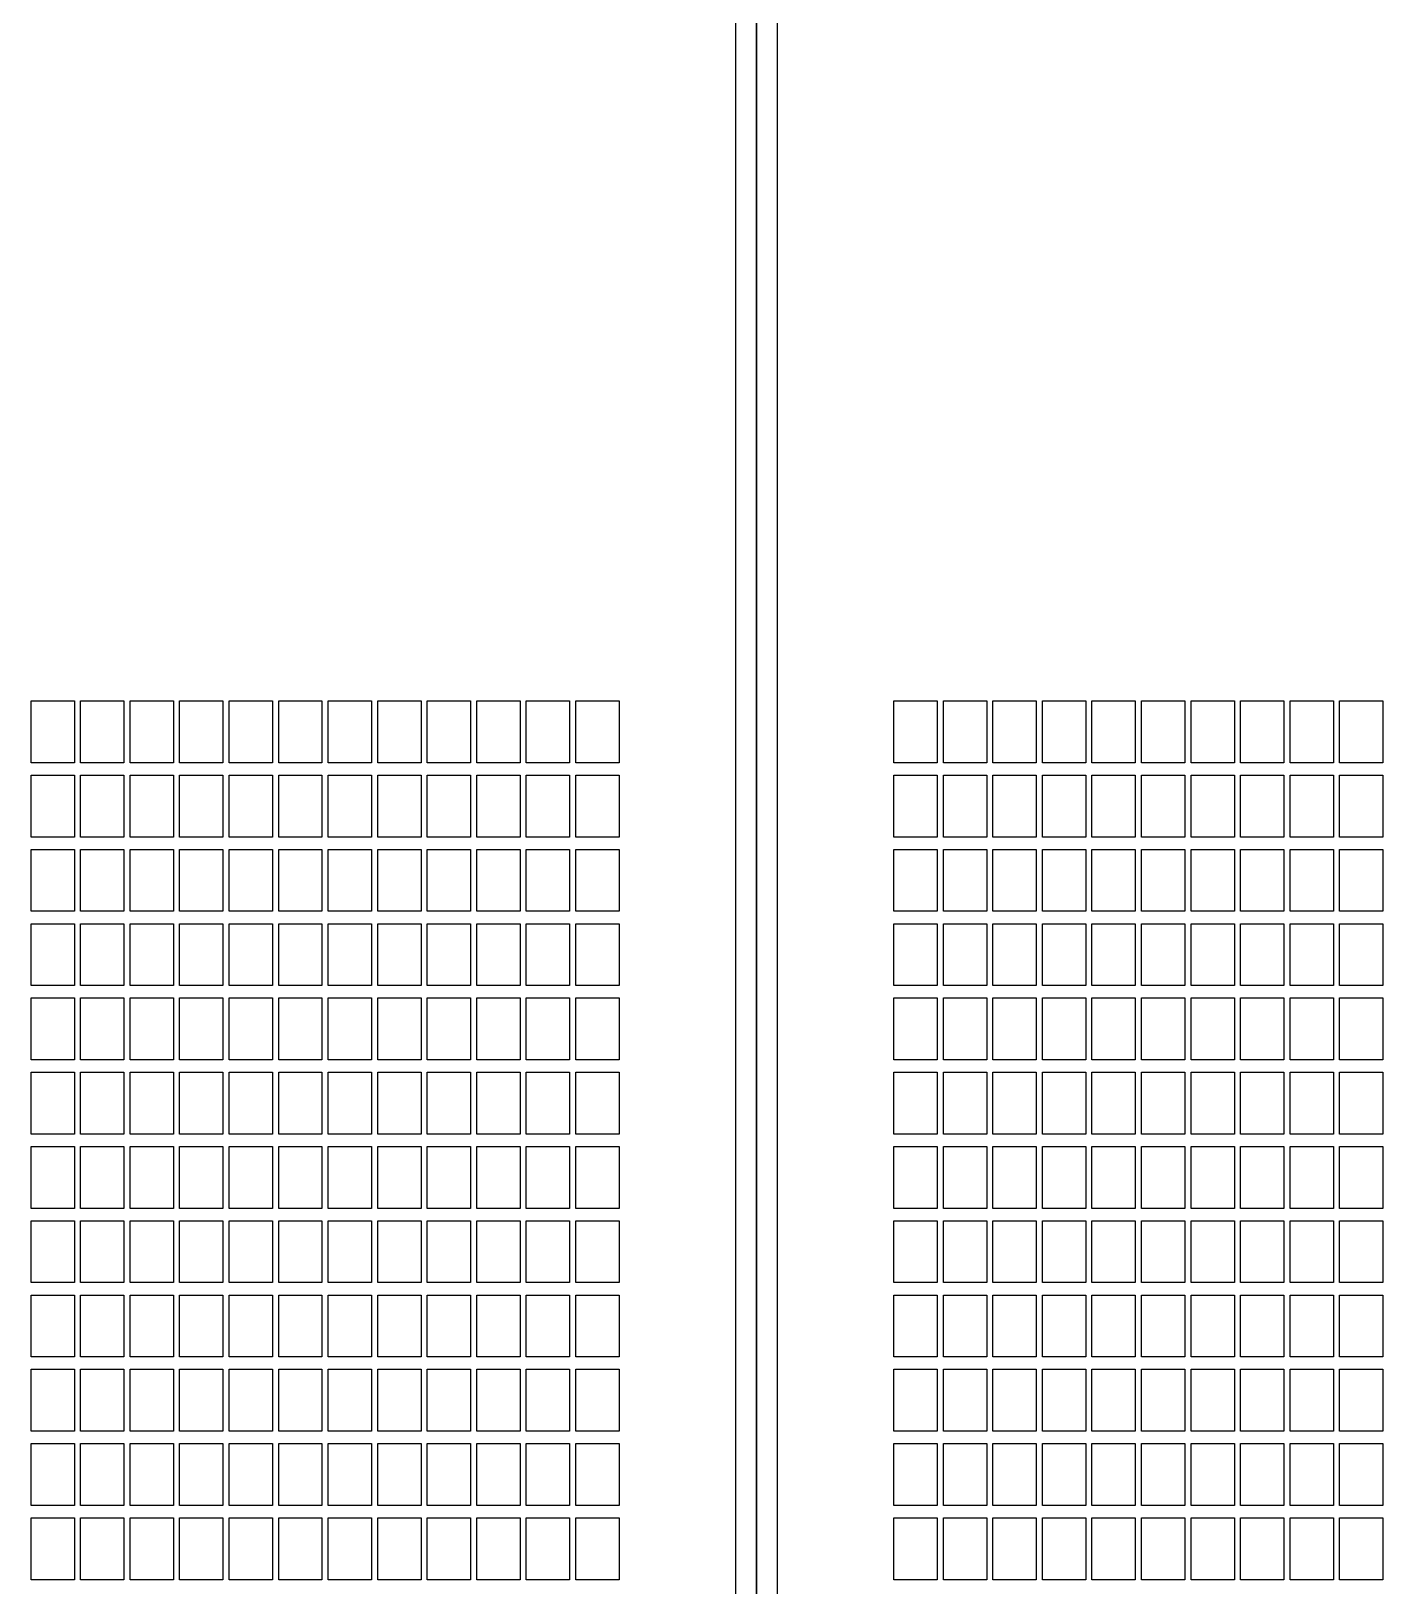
# Model space of a CAD drawing. Header units: inches. Extents: x 0 to 420, y 0 to 297.
# Drawn here: x 243.7 to 287.3, y 150.2 to 200.4 of the extents above; entities that cross this region are included whole.
import ezdxf

# ---------------------------------------------------------------- set-up
doc = ezdxf.new("R2010")
doc.units = ezdxf.units.IN
doc.layers.add('Default', color=7, linetype='Continuous')
doc.layers.add('DV1_Default', color=7, linetype='Continuous')

# ---------------------------------------------------------------- blocks, each defined once
blk = doc.blocks.new('SE')
at = {"layer": 'DV1_Default', "color": 7, "linetype": 'Continuous', "ltscale": 25.4}
for p, q in [((267.109, 280.566), (267.109, 105.286)), ((267.109, 280.566), (267.109, 105.286)), ((267.109, 280.566), (267.109, 105.286)), ((267.109, 280.566), (267.109, 105.286)), ((267.109, 280.566), (267.109, 105.286)), ((267.109, 280.566), (267.109, 121.286)), ((267.109, 105.286), (267.109, 280.566)), ((267.109, 280.566), (267.109, 105.286)), ((267.109, 105.286), (267.109, 280.566)), ((267.109, 105.286), (267.109, 280.566)), ((267.109, 105.286), (267.109, 280.566)), ((267.109, 280.566), (267.109, 105.286)), ((267.109, 280.566), (267.109, 105.286)), ((267.109, 280.566), (267.109, 105.286)), ((267.109, 280.566), (267.109, 121.286)), ((267.109, 105.286), (267.109, 280.566)), ((267.109, 280.566), (267.109, 105.286)), ((267.109, 105.286), (267.109, 280.566)), ((266.429, 275.526), (266.429, 110.326)), ((267.789, 110.326), (267.789, 275.526)), ((267.789, 110.326), (267.789, 275.526)), ((267.109, 105.286), (267.109, 264.566)), ((267.109, 105.286), (267.109, 264.566)), ((267.109, 105.286), (267.109, 264.566)), ((267.109, 105.286), (267.109, 264.566)), ((267.109, 105.286), (267.109, 264.566)), ((267.109, 105.286), (267.109, 264.566)), ((267.109, 105.286), (267.109, 264.566)), ((267.109, 105.286), (267.109, 264.566)), ((267.109, 105.286), (267.109, 264.566)), ((267.109, 105.286), (267.109, 264.566)), ((267.109, 105.286), (267.109, 264.566)), ((267.109, 105.286), (267.109, 264.566)), ((243.669, 176.766), (243.669, 178.766)), ((243.669, 178.766), (245.069, 178.766)), ((245.069, 178.766), (245.069, 176.766)), ((245.269, 176.766), (245.269, 178.766)), ((245.269, 178.766), (246.669, 178.766)), ((246.669, 178.766), (246.669, 176.766)), ((246.869, 176.766), (246.869, 178.766)), ((246.869, 178.766), (248.269, 178.766)), ((248.269, 178.766), (248.269, 176.766)), ((248.469, 176.766), (248.469, 178.766)), ((248.469, 178.766), (249.869, 178.766)), ((249.869, 178.766), (249.869, 176.766)), ((250.069, 176.766), (250.069, 178.766)), ((250.069, 178.766), (251.469, 178.766)), ((251.469, 178.766), (251.469, 176.766)), ((251.669, 176.766), (251.669, 178.766)), ((251.669, 178.766), (253.069, 178.766)), ((253.069, 178.766), (253.069, 176.766)), ((253.269, 176.766), (253.269, 178.766)), ((253.269, 178.766), (254.669, 178.766)), ((254.669, 178.766), (254.669, 176.766)), ((254.869, 176.766), (254.869, 178.766)), ((254.869, 178.766), (256.269, 178.766)), ((256.269, 178.766), (256.269, 176.766)), ((256.469, 176.766), (256.469, 178.766)), ((256.469, 178.766), (257.869, 178.766)), ((257.869, 178.766), (257.869, 176.766)), ((258.069, 176.766), (258.069, 178.766)), ((258.069, 178.766), (259.469, 178.766)), ((259.469, 178.766), (259.469, 176.766)), ((259.669, 176.766), (259.669, 178.766)), ((259.669, 178.766), (261.069, 178.766)), ((261.069, 178.766), (261.069, 176.766)), ((261.269, 176.766), (261.269, 178.766)), ((261.269, 178.766), (262.669, 178.766)), ((262.669, 178.766), (262.669, 176.766)), ((271.549, 176.766), (271.549, 178.766)), ((271.549, 178.766), (272.949, 178.766)), ((272.949, 178.766), (272.949, 176.766)), ((273.149, 176.766), (273.149, 178.766)), ((273.149, 178.766), (274.549, 178.766)), ((274.549, 178.766), (274.549, 176.766)), ((274.749, 176.766), (274.749, 178.766)), ((274.749, 178.766), (276.149, 178.766)), ((276.149, 178.766), (276.149, 176.766)), ((276.349, 176.766), (276.349, 178.766)), ((276.349, 178.766), (277.749, 178.766)), ((277.749, 178.766), (277.749, 176.766)), ((277.949, 176.766), (277.949, 178.766)), ((277.949, 178.766), (279.349, 178.766)), ((279.349, 178.766), (279.349, 176.766)), ((279.549, 176.766), (279.549, 178.766)), ((279.549, 178.766), (280.949, 178.766)), ((280.949, 178.766), (280.949, 176.766)), ((281.149, 176.766), (281.149, 178.766)), ((281.149, 178.766), (282.549, 178.766)), ((282.549, 178.766), (282.549, 176.766)), ((282.749, 176.766), (282.749, 178.766)), ((282.749, 178.766), (284.149, 178.766)), ((284.149, 178.766), (284.149, 176.766)), ((284.349, 176.766), (284.349, 178.766)), ((284.349, 178.766), (285.749, 178.766)), ((285.749, 178.766), (285.749, 176.766)), ((285.949, 176.766), (285.949, 178.766)), ((285.949, 178.766), (287.349, 178.766)), ((287.349, 178.766), (287.349, 176.766)), ((245.069, 176.766), (243.669, 176.766)), ((243.669, 174.366), (243.669, 176.366)), ((243.669, 176.366), (245.069, 176.366)), ((245.069, 176.366), (245.069, 174.366)), ((246.669, 176.766), (245.269, 176.766)), ((245.269, 174.366), (245.269, 176.366)), ((245.269, 176.366), (246.669, 176.366)), ((246.669, 176.366), (246.669, 174.366)), ((248.269, 176.766), (246.869, 176.766)), ((246.869, 174.366), (246.869, 176.366)), ((246.869, 176.366), (248.269, 176.366)), ((248.269, 176.366), (248.269, 174.366)), ((249.869, 176.766), (248.469, 176.766)), ((248.469, 174.366), (248.469, 176.366)), ((248.469, 176.366), (249.869, 176.366)), ((249.869, 176.366), (249.869, 174.366)), ((251.469, 176.766), (250.069, 176.766)), ((250.069, 174.366), (250.069, 176.366)), ((250.069, 176.366), (251.469, 176.366)), ((251.469, 176.366), (251.469, 174.366)), ((253.069, 176.766), (251.669, 176.766)), ((251.669, 174.366), (251.669, 176.366)), ((251.669, 176.366), (253.069, 176.366)), ((253.069, 176.366), (253.069, 174.366)), ((254.669, 176.766), (253.269, 176.766)), ((253.269, 174.366), (253.269, 176.366)), ((253.269, 176.366), (254.669, 176.366)), ((254.669, 176.366), (254.669, 174.366)), ((256.269, 176.766), (254.869, 176.766)), ((254.869, 174.366), (254.869, 176.366)), ((254.869, 176.366), (256.269, 176.366)), ((256.269, 176.366), (256.269, 174.366)), ((257.869, 176.766), (256.469, 176.766)), ((256.469, 174.366), (256.469, 176.366)), ((256.469, 176.366), (257.869, 176.366)), ((257.869, 176.366), (257.869, 174.366)), ((259.469, 176.766), (258.069, 176.766)), ((258.069, 174.366), (258.069, 176.366)), ((258.069, 176.366), (259.469, 176.366)), ((259.469, 176.366), (259.469, 174.366)), ((261.069, 176.766), (259.669, 176.766)), ((259.669, 174.366), (259.669, 176.366)), ((259.669, 176.366), (261.069, 176.366)), ((261.069, 176.366), (261.069, 174.366)), ((262.669, 176.766), (261.269, 176.766)), ((261.269, 174.366), (261.269, 176.366)), ((261.269, 176.366), (262.669, 176.366)), ((262.669, 176.366), (262.669, 174.366)), ((272.949, 176.766), (271.549, 176.766)), ((271.549, 174.366), (271.549, 176.366)), ((271.549, 176.366), (272.949, 176.366)), ((272.949, 176.366), (272.949, 174.366)), ((274.549, 176.766), (273.149, 176.766)), ((273.149, 174.366), (273.149, 176.366)), ((273.149, 176.366), (274.549, 176.366)), ((274.549, 176.366), (274.549, 174.366)), ((276.149, 176.766), (274.749, 176.766)), ((274.749, 174.366), (274.749, 176.366)), ((274.749, 176.366), (276.149, 176.366)), ((276.149, 176.366), (276.149, 174.366)), ((277.749, 176.766), (276.349, 176.766)), ((276.349, 174.366), (276.349, 176.366)), ((276.349, 176.366), (277.749, 176.366)), ((277.749, 176.366), (277.749, 174.366)), ((279.349, 176.766), (277.949, 176.766)), ((277.949, 174.366), (277.949, 176.366)), ((277.949, 176.366), (279.349, 176.366)), ((279.349, 176.366), (279.349, 174.366)), ((280.949, 176.766), (279.549, 176.766)), ((279.549, 174.366), (279.549, 176.366)), ((279.549, 176.366), (280.949, 176.366)), ((280.949, 176.366), (280.949, 174.366)), ((282.549, 176.766), (281.149, 176.766)), ((281.149, 174.366), (281.149, 176.366)), ((281.149, 176.366), (282.549, 176.366)), ((282.549, 176.366), (282.549, 174.366)), ((284.149, 176.766), (282.749, 176.766)), ((282.749, 174.366), (282.749, 176.366)), ((282.749, 176.366), (284.149, 176.366)), ((284.149, 176.366), (284.149, 174.366)), ((285.749, 176.766), (284.349, 176.766)), ((284.349, 174.366), (284.349, 176.366)), ((284.349, 176.366), (285.749, 176.366)), ((285.749, 176.366), (285.749, 174.366)), ((287.349, 176.766), (285.949, 176.766)), ((285.949, 174.366), (285.949, 176.366)), ((285.949, 176.366), (287.349, 176.366)), ((287.349, 176.366), (287.349, 174.366)), ((245.069, 174.366), (243.669, 174.366)), ((246.669, 174.366), (245.269, 174.366)), ((248.269, 174.366), (246.869, 174.366)), ((249.869, 174.366), (248.469, 174.366)), ((251.469, 174.366), (250.069, 174.366)), ((253.069, 174.366), (251.669, 174.366)), ((254.669, 174.366), (253.269, 174.366)), ((256.269, 174.366), (254.869, 174.366)), ((257.869, 174.366), (256.469, 174.366)), ((259.469, 174.366), (258.069, 174.366)), ((261.069, 174.366), (259.669, 174.366)), ((262.669, 174.366), (261.269, 174.366)), ((272.949, 174.366), (271.549, 174.366)), ((274.549, 174.366), (273.149, 174.366)), ((276.149, 174.366), (274.749, 174.366)), ((277.749, 174.366), (276.349, 174.366)), ((279.349, 174.366), (277.949, 174.366)), ((280.949, 174.366), (279.549, 174.366)), ((282.549, 174.366), (281.149, 174.366)), ((284.149, 174.366), (282.749, 174.366)), ((285.749, 174.366), (284.349, 174.366)), ((287.349, 174.366), (285.949, 174.366)), ((243.669, 171.966), (243.669, 173.966)), ((243.669, 173.966), (245.069, 173.966)), ((245.069, 173.966), (245.069, 171.966)), ((245.269, 171.966), (245.269, 173.966)), ((245.269, 173.966), (246.669, 173.966)), ((246.669, 173.966), (246.669, 171.966)), ((246.869, 171.966), (246.869, 173.966)), ((246.869, 173.966), (248.269, 173.966)), ((248.269, 173.966), (248.269, 171.966)), ((248.469, 171.966), (248.469, 173.966)), ((248.469, 173.966), (249.869, 173.966)), ((249.869, 173.966), (249.869, 171.966)), ((250.069, 171.966), (250.069, 173.966)), ((250.069, 173.966), (251.469, 173.966)), ((251.469, 173.966), (251.469, 171.966)), ((251.669, 171.966), (251.669, 173.966)), ((251.669, 173.966), (253.069, 173.966)), ((253.069, 173.966), (253.069, 171.966)), ((253.269, 171.966), (253.269, 173.966)), ((253.269, 173.966), (254.669, 173.966)), ((254.669, 173.966), (254.669, 171.966)), ((254.869, 171.966), (254.869, 173.966)), ((254.869, 173.966), (256.269, 173.966)), ((256.269, 173.966), (256.269, 171.966)), ((256.469, 171.966), (256.469, 173.966)), ((256.469, 173.966), (257.869, 173.966)), ((257.869, 173.966), (257.869, 171.966)), ((258.069, 171.966), (258.069, 173.966)), ((258.069, 173.966), (259.469, 173.966)), ((259.469, 173.966), (259.469, 171.966)), ((259.669, 171.966), (259.669, 173.966)), ((259.669, 173.966), (261.069, 173.966)), ((261.069, 173.966), (261.069, 171.966)), ((261.269, 171.966), (261.269, 173.966)), ((261.269, 173.966), (262.669, 173.966)), ((262.669, 173.966), (262.669, 171.966)), ((271.549, 171.966), (271.549, 173.966)), ((271.549, 173.966), (272.949, 173.966)), ((272.949, 173.966), (272.949, 171.966)), ((273.149, 171.966), (273.149, 173.966)), ((273.149, 173.966), (274.549, 173.966)), ((274.549, 173.966), (274.549, 171.966)), ((274.749, 171.966), (274.749, 173.966)), ((274.749, 173.966), (276.149, 173.966)), ((276.149, 173.966), (276.149, 171.966)), ((276.349, 171.966), (276.349, 173.966)), ((276.349, 173.966), (277.749, 173.966)), ((277.749, 173.966), (277.749, 171.966)), ((277.949, 171.966), (277.949, 173.966)), ((277.949, 173.966), (279.349, 173.966)), ((279.349, 173.966), (279.349, 171.966)), ((279.549, 171.966), (279.549, 173.966)), ((279.549, 173.966), (280.949, 173.966)), ((280.949, 173.966), (280.949, 171.966)), ((281.149, 171.966), (281.149, 173.966)), ((281.149, 173.966), (282.549, 173.966)), ((282.549, 173.966), (282.549, 171.966)), ((282.749, 171.966), (282.749, 173.966)), ((282.749, 173.966), (284.149, 173.966)), ((284.149, 173.966), (284.149, 171.966)), ((284.349, 171.966), (284.349, 173.966)), ((284.349, 173.966), (285.749, 173.966)), ((285.749, 173.966), (285.749, 171.966)), ((285.949, 171.966), (285.949, 173.966)), ((285.949, 173.966), (287.349, 173.966)), ((287.349, 173.966), (287.349, 171.966)), ((245.069, 171.966), (243.669, 171.966)), ((246.669, 171.966), (245.269, 171.966)), ((248.269, 171.966), (246.869, 171.966)), ((249.869, 171.966), (248.469, 171.966)), ((251.469, 171.966), (250.069, 171.966)), ((253.069, 171.966), (251.669, 171.966)), ((254.669, 171.966), (253.269, 171.966)), ((256.269, 171.966), (254.869, 171.966)), ((257.869, 171.966), (256.469, 171.966)), ((259.469, 171.966), (258.069, 171.966)), ((261.069, 171.966), (259.669, 171.966)), ((262.669, 171.966), (261.269, 171.966)), ((272.949, 171.966), (271.549, 171.966)), ((274.549, 171.966), (273.149, 171.966)), ((276.149, 171.966), (274.749, 171.966)), ((277.749, 171.966), (276.349, 171.966)), ((279.349, 171.966), (277.949, 171.966)), ((280.949, 171.966), (279.549, 171.966)), ((282.549, 171.966), (281.149, 171.966)), ((284.149, 171.966), (282.749, 171.966)), ((285.749, 171.966), (284.349, 171.966)), ((287.349, 171.966), (285.949, 171.966)), ((243.669, 169.566), (243.669, 171.566)), ((243.669, 171.566), (245.069, 171.566)), ((245.069, 171.566), (245.069, 169.566)), ((245.269, 169.566), (245.269, 171.566)), ((245.269, 171.566), (246.669, 171.566)), ((246.669, 171.566), (246.669, 169.566)), ((246.869, 169.566), (246.869, 171.566)), ((246.869, 171.566), (248.269, 171.566)), ((248.269, 171.566), (248.269, 169.566)), ((248.469, 169.566), (248.469, 171.566)), ((248.469, 171.566), (249.869, 171.566)), ((249.869, 171.566), (249.869, 169.566)), ((250.069, 169.566), (250.069, 171.566)), ((250.069, 171.566), (251.469, 171.566)), ((251.469, 171.566), (251.469, 169.566)), ((251.669, 169.566), (251.669, 171.566)), ((251.669, 171.566), (253.069, 171.566)), ((253.069, 171.566), (253.069, 169.566)), ((253.269, 169.566), (253.269, 171.566)), ((253.269, 171.566), (254.669, 171.566)), ((254.669, 171.566), (254.669, 169.566)), ((254.869, 169.566), (254.869, 171.566)), ((254.869, 171.566), (256.269, 171.566)), ((256.269, 171.566), (256.269, 169.566)), ((256.469, 169.566), (256.469, 171.566)), ((256.469, 171.566), (257.869, 171.566)), ((257.869, 171.566), (257.869, 169.566)), ((258.069, 169.566), (258.069, 171.566)), ((258.069, 171.566), (259.469, 171.566)), ((259.469, 171.566), (259.469, 169.566)), ((259.669, 169.566), (259.669, 171.566)), ((259.669, 171.566), (261.069, 171.566)), ((261.069, 171.566), (261.069, 169.566)), ((261.269, 169.566), (261.269, 171.566)), ((261.269, 171.566), (262.669, 171.566)), ((262.669, 171.566), (262.669, 169.566)), ((271.549, 169.566), (271.549, 171.566)), ((271.549, 171.566), (272.949, 171.566)), ((272.949, 171.566), (272.949, 169.566)), ((273.149, 169.566), (273.149, 171.566)), ((273.149, 171.566), (274.549, 171.566)), ((274.549, 171.566), (274.549, 169.566)), ((274.749, 169.566), (274.749, 171.566)), ((274.749, 171.566), (276.149, 171.566)), ((276.149, 171.566), (276.149, 169.566)), ((276.349, 169.566), (276.349, 171.566)), ((276.349, 171.566), (277.749, 171.566)), ((277.749, 171.566), (277.749, 169.566)), ((277.949, 169.566), (277.949, 171.566)), ((277.949, 171.566), (279.349, 171.566)), ((279.349, 171.566), (279.349, 169.566)), ((279.549, 169.566), (279.549, 171.566)), ((279.549, 171.566), (280.949, 171.566)), ((280.949, 171.566), (280.949, 169.566)), ((281.149, 169.566), (281.149, 171.566)), ((281.149, 171.566), (282.549, 171.566)), ((282.549, 171.566), (282.549, 169.566)), ((282.749, 169.566), (282.749, 171.566)), ((282.749, 171.566), (284.149, 171.566)), ((284.149, 171.566), (284.149, 169.566)), ((284.349, 169.566), (284.349, 171.566)), ((284.349, 171.566), (285.749, 171.566)), ((285.749, 171.566), (285.749, 169.566)), ((285.949, 169.566), (285.949, 171.566)), ((285.949, 171.566), (287.349, 171.566)), ((287.349, 171.566), (287.349, 169.566)), ((245.069, 169.566), (243.669, 169.566)), ((246.669, 169.566), (245.269, 169.566)), ((248.269, 169.566), (246.869, 169.566)), ((249.869, 169.566), (248.469, 169.566)), ((251.469, 169.566), (250.069, 169.566)), ((253.069, 169.566), (251.669, 169.566)), ((254.669, 169.566), (253.269, 169.566)), ((256.269, 169.566), (254.869, 169.566)), ((257.869, 169.566), (256.469, 169.566)), ((259.469, 169.566), (258.069, 169.566)), ((261.069, 169.566), (259.669, 169.566)), ((262.669, 169.566), (261.269, 169.566)), ((272.949, 169.566), (271.549, 169.566)), ((274.549, 169.566), (273.149, 169.566)), ((276.149, 169.566), (274.749, 169.566)), ((277.749, 169.566), (276.349, 169.566)), ((279.349, 169.566), (277.949, 169.566)), ((280.949, 169.566), (279.549, 169.566)), ((282.549, 169.566), (281.149, 169.566)), ((284.149, 169.566), (282.749, 169.566)), ((285.749, 169.566), (284.349, 169.566)), ((287.349, 169.566), (285.949, 169.566)), ((243.669, 167.166), (243.669, 169.166)), ((243.669, 169.166), (245.069, 169.166)), ((245.069, 169.166), (245.069, 167.166)), ((245.269, 167.166), (245.269, 169.166)), ((245.269, 169.166), (246.669, 169.166)), ((246.669, 169.166), (246.669, 167.166)), ((246.869, 167.166), (246.869, 169.166)), ((246.869, 169.166), (248.269, 169.166)), ((248.269, 169.166), (248.269, 167.166)), ((248.469, 167.166), (248.469, 169.166)), ((248.469, 169.166), (249.869, 169.166)), ((249.869, 169.166), (249.869, 167.166)), ((250.069, 167.166), (250.069, 169.166)), ((250.069, 169.166), (251.469, 169.166)), ((251.469, 169.166), (251.469, 167.166)), ((251.669, 167.166), (251.669, 169.166)), ((251.669, 169.166), (253.069, 169.166)), ((253.069, 169.166), (253.069, 167.166)), ((253.269, 167.166), (253.269, 169.166)), ((253.269, 169.166), (254.669, 169.166)), ((254.669, 169.166), (254.669, 167.166)), ((254.869, 167.166), (254.869, 169.166)), ((254.869, 169.166), (256.269, 169.166)), ((256.269, 169.166), (256.269, 167.166)), ((256.469, 167.166), (256.469, 169.166)), ((256.469, 169.166), (257.869, 169.166)), ((257.869, 169.166), (257.869, 167.166)), ((258.069, 167.166), (258.069, 169.166)), ((258.069, 169.166), (259.469, 169.166)), ((259.469, 169.166), (259.469, 167.166)), ((259.669, 167.166), (259.669, 169.166)), ((259.669, 169.166), (261.069, 169.166)), ((261.069, 169.166), (261.069, 167.166)), ((261.269, 167.166), (261.269, 169.166)), ((261.269, 169.166), (262.669, 169.166)), ((262.669, 169.166), (262.669, 167.166)), ((271.549, 167.166), (271.549, 169.166)), ((271.549, 169.166), (272.949, 169.166)), ((272.949, 169.166), (272.949, 167.166)), ((273.149, 167.166), (273.149, 169.166)), ((273.149, 169.166), (274.549, 169.166)), ((274.549, 169.166), (274.549, 167.166)), ((274.749, 167.166), (274.749, 169.166)), ((274.749, 169.166), (276.149, 169.166)), ((276.149, 169.166), (276.149, 167.166)), ((276.349, 167.166), (276.349, 169.166)), ((276.349, 169.166), (277.749, 169.166)), ((277.749, 169.166), (277.749, 167.166)), ((277.949, 167.166), (277.949, 169.166)), ((277.949, 169.166), (279.349, 169.166)), ((279.349, 169.166), (279.349, 167.166)), ((279.549, 167.166), (279.549, 169.166)), ((279.549, 169.166), (280.949, 169.166)), ((280.949, 169.166), (280.949, 167.166)), ((281.149, 167.166), (281.149, 169.166)), ((281.149, 169.166), (282.549, 169.166)), ((282.549, 169.166), (282.549, 167.166)), ((282.749, 167.166), (282.749, 169.166)), ((282.749, 169.166), (284.149, 169.166)), ((284.149, 169.166), (284.149, 167.166)), ((284.349, 167.166), (284.349, 169.166)), ((284.349, 169.166), (285.749, 169.166)), ((285.749, 169.166), (285.749, 167.166)), ((285.949, 167.166), (285.949, 169.166)), ((285.949, 169.166), (287.349, 169.166)), ((287.349, 169.166), (287.349, 167.166)), ((245.069, 167.166), (243.669, 167.166)), ((246.669, 167.166), (245.269, 167.166)), ((248.269, 167.166), (246.869, 167.166)), ((249.869, 167.166), (248.469, 167.166)), ((251.469, 167.166), (250.069, 167.166)), ((253.069, 167.166), (251.669, 167.166)), ((254.669, 167.166), (253.269, 167.166)), ((256.269, 167.166), (254.869, 167.166)), ((257.869, 167.166), (256.469, 167.166)), ((259.469, 167.166), (258.069, 167.166)), ((261.069, 167.166), (259.669, 167.166)), ((262.669, 167.166), (261.269, 167.166)), ((272.949, 167.166), (271.549, 167.166)), ((274.549, 167.166), (273.149, 167.166)), ((276.149, 167.166), (274.749, 167.166)), ((277.749, 167.166), (276.349, 167.166)), ((279.349, 167.166), (277.949, 167.166)), ((280.949, 167.166), (279.549, 167.166)), ((282.549, 167.166), (281.149, 167.166)), ((284.149, 167.166), (282.749, 167.166)), ((285.749, 167.166), (284.349, 167.166)), ((287.349, 167.166), (285.949, 167.166)), ((243.669, 164.766), (243.669, 166.766)), ((243.669, 166.766), (245.069, 166.766)), ((245.069, 166.766), (245.069, 164.766)), ((245.269, 164.766), (245.269, 166.766)), ((245.269, 166.766), (246.669, 166.766)), ((246.669, 166.766), (246.669, 164.766)), ((246.869, 164.766), (246.869, 166.766)), ((246.869, 166.766), (248.269, 166.766)), ((248.269, 166.766), (248.269, 164.766)), ((248.469, 164.766), (248.469, 166.766)), ((248.469, 166.766), (249.869, 166.766)), ((249.869, 166.766), (249.869, 164.766)), ((250.069, 164.766), (250.069, 166.766)), ((250.069, 166.766), (251.469, 166.766)), ((251.469, 166.766), (251.469, 164.766)), ((251.669, 164.766), (251.669, 166.766)), ((251.669, 166.766), (253.069, 166.766)), ((253.069, 166.766), (253.069, 164.766)), ((253.269, 164.766), (253.269, 166.766)), ((253.269, 166.766), (254.669, 166.766)), ((254.669, 166.766), (254.669, 164.766)), ((254.869, 164.766), (254.869, 166.766)), ((254.869, 166.766), (256.269, 166.766)), ((256.269, 166.766), (256.269, 164.766)), ((256.469, 164.766), (256.469, 166.766)), ((256.469, 166.766), (257.869, 166.766)), ((257.869, 166.766), (257.869, 164.766)), ((258.069, 164.766), (258.069, 166.766)), ((258.069, 166.766), (259.469, 166.766)), ((259.469, 166.766), (259.469, 164.766)), ((259.669, 164.766), (259.669, 166.766)), ((259.669, 166.766), (261.069, 166.766)), ((261.069, 166.766), (261.069, 164.766)), ((261.269, 164.766), (261.269, 166.766)), ((261.269, 166.766), (262.669, 166.766)), ((262.669, 166.766), (262.669, 164.766)), ((271.549, 164.766), (271.549, 166.766)), ((271.549, 166.766), (272.949, 166.766)), ((272.949, 166.766), (272.949, 164.766)), ((273.149, 164.766), (273.149, 166.766)), ((273.149, 166.766), (274.549, 166.766)), ((274.549, 166.766), (274.549, 164.766)), ((274.749, 164.766), (274.749, 166.766)), ((274.749, 166.766), (276.149, 166.766)), ((276.149, 166.766), (276.149, 164.766)), ((276.349, 164.766), (276.349, 166.766)), ((276.349, 166.766), (277.749, 166.766)), ((277.749, 166.766), (277.749, 164.766)), ((277.949, 164.766), (277.949, 166.766)), ((277.949, 166.766), (279.349, 166.766)), ((279.349, 166.766), (279.349, 164.766)), ((279.549, 164.766), (279.549, 166.766)), ((279.549, 166.766), (280.949, 166.766)), ((280.949, 166.766), (280.949, 164.766)), ((281.149, 164.766), (281.149, 166.766)), ((281.149, 166.766), (282.549, 166.766)), ((282.549, 166.766), (282.549, 164.766)), ((282.749, 164.766), (282.749, 166.766)), ((282.749, 166.766), (284.149, 166.766)), ((284.149, 166.766), (284.149, 164.766)), ((284.349, 164.766), (284.349, 166.766)), ((284.349, 166.766), (285.749, 166.766)), ((285.749, 166.766), (285.749, 164.766)), ((285.949, 164.766), (285.949, 166.766)), ((285.949, 166.766), (287.349, 166.766)), ((287.349, 166.766), (287.349, 164.766)), ((245.069, 164.766), (243.669, 164.766)), ((243.669, 162.366), (243.669, 164.366)), ((243.669, 164.366), (245.069, 164.366)), ((245.069, 164.366), (245.069, 162.366)), ((246.669, 164.766), (245.269, 164.766)), ((245.269, 162.366), (245.269, 164.366)), ((245.269, 164.366), (246.669, 164.366)), ((246.669, 164.366), (246.669, 162.366)), ((248.269, 164.766), (246.869, 164.766)), ((246.869, 162.366), (246.869, 164.366)), ((246.869, 164.366), (248.269, 164.366)), ((248.269, 164.366), (248.269, 162.366)), ((249.869, 164.766), (248.469, 164.766)), ((248.469, 162.366), (248.469, 164.366)), ((248.469, 164.366), (249.869, 164.366)), ((249.869, 164.366), (249.869, 162.366)), ((251.469, 164.766), (250.069, 164.766)), ((250.069, 162.366), (250.069, 164.366)), ((250.069, 164.366), (251.469, 164.366)), ((251.469, 164.366), (251.469, 162.366)), ((253.069, 164.766), (251.669, 164.766)), ((251.669, 162.366), (251.669, 164.366)), ((251.669, 164.366), (253.069, 164.366)), ((253.069, 164.366), (253.069, 162.366)), ((254.669, 164.766), (253.269, 164.766)), ((253.269, 162.366), (253.269, 164.366)), ((253.269, 164.366), (254.669, 164.366)), ((254.669, 164.366), (254.669, 162.366)), ((256.269, 164.766), (254.869, 164.766)), ((254.869, 162.366), (254.869, 164.366)), ((254.869, 164.366), (256.269, 164.366)), ((256.269, 164.366), (256.269, 162.366)), ((257.869, 164.766), (256.469, 164.766)), ((256.469, 162.366), (256.469, 164.366)), ((256.469, 164.366), (257.869, 164.366)), ((257.869, 164.366), (257.869, 162.366)), ((259.469, 164.766), (258.069, 164.766)), ((258.069, 162.366), (258.069, 164.366)), ((258.069, 164.366), (259.469, 164.366)), ((259.469, 164.366), (259.469, 162.366)), ((261.069, 164.766), (259.669, 164.766)), ((259.669, 162.366), (259.669, 164.366)), ((259.669, 164.366), (261.069, 164.366)), ((261.069, 164.366), (261.069, 162.366)), ((262.669, 164.766), (261.269, 164.766)), ((261.269, 162.366), (261.269, 164.366)), ((261.269, 164.366), (262.669, 164.366)), ((262.669, 164.366), (262.669, 162.366)), ((272.949, 164.766), (271.549, 164.766)), ((271.549, 162.366), (271.549, 164.366)), ((271.549, 164.366), (272.949, 164.366)), ((272.949, 164.366), (272.949, 162.366)), ((274.549, 164.766), (273.149, 164.766)), ((273.149, 162.366), (273.149, 164.366)), ((273.149, 164.366), (274.549, 164.366)), ((274.549, 164.366), (274.549, 162.366)), ((276.149, 164.766), (274.749, 164.766)), ((274.749, 162.366), (274.749, 164.366)), ((274.749, 164.366), (276.149, 164.366)), ((276.149, 164.366), (276.149, 162.366)), ((277.749, 164.766), (276.349, 164.766)), ((276.349, 162.366), (276.349, 164.366)), ((276.349, 164.366), (277.749, 164.366)), ((277.749, 164.366), (277.749, 162.366)), ((279.349, 164.766), (277.949, 164.766)), ((277.949, 162.366), (277.949, 164.366)), ((277.949, 164.366), (279.349, 164.366)), ((279.349, 164.366), (279.349, 162.366)), ((280.949, 164.766), (279.549, 164.766)), ((279.549, 162.366), (279.549, 164.366)), ((279.549, 164.366), (280.949, 164.366)), ((280.949, 164.366), (280.949, 162.366)), ((282.549, 164.766), (281.149, 164.766)), ((281.149, 162.366), (281.149, 164.366)), ((281.149, 164.366), (282.549, 164.366)), ((282.549, 164.366), (282.549, 162.366)), ((284.149, 164.766), (282.749, 164.766)), ((282.749, 162.366), (282.749, 164.366)), ((282.749, 164.366), (284.149, 164.366)), ((284.149, 164.366), (284.149, 162.366)), ((285.749, 164.766), (284.349, 164.766)), ((284.349, 162.366), (284.349, 164.366)), ((284.349, 164.366), (285.749, 164.366)), ((285.749, 164.366), (285.749, 162.366)), ((287.349, 164.766), (285.949, 164.766)), ((285.949, 162.366), (285.949, 164.366)), ((285.949, 164.366), (287.349, 164.366)), ((287.349, 164.366), (287.349, 162.366)), ((245.069, 162.366), (243.669, 162.366)), ((246.669, 162.366), (245.269, 162.366)), ((248.269, 162.366), (246.869, 162.366)), ((249.869, 162.366), (248.469, 162.366)), ((251.469, 162.366), (250.069, 162.366)), ((253.069, 162.366), (251.669, 162.366)), ((254.669, 162.366), (253.269, 162.366)), ((256.269, 162.366), (254.869, 162.366)), ((257.869, 162.366), (256.469, 162.366)), ((259.469, 162.366), (258.069, 162.366)), ((261.069, 162.366), (259.669, 162.366)), ((262.669, 162.366), (261.269, 162.366)), ((272.949, 162.366), (271.549, 162.366)), ((274.549, 162.366), (273.149, 162.366)), ((276.149, 162.366), (274.749, 162.366)), ((277.749, 162.366), (276.349, 162.366)), ((279.349, 162.366), (277.949, 162.366)), ((280.949, 162.366), (279.549, 162.366)), ((282.549, 162.366), (281.149, 162.366)), ((284.149, 162.366), (282.749, 162.366)), ((285.749, 162.366), (284.349, 162.366)), ((287.349, 162.366), (285.949, 162.366)), ((243.669, 159.966), (243.669, 161.966)), ((243.669, 161.966), (245.069, 161.966)), ((245.069, 161.966), (245.069, 159.966)), ((245.269, 159.966), (245.269, 161.966)), ((245.269, 161.966), (246.669, 161.966)), ((246.669, 161.966), (246.669, 159.966)), ((246.869, 159.966), (246.869, 161.966)), ((246.869, 161.966), (248.269, 161.966)), ((248.269, 161.966), (248.269, 159.966)), ((248.469, 159.966), (248.469, 161.966)), ((248.469, 161.966), (249.869, 161.966)), ((249.869, 161.966), (249.869, 159.966)), ((250.069, 159.966), (250.069, 161.966)), ((250.069, 161.966), (251.469, 161.966)), ((251.469, 161.966), (251.469, 159.966)), ((251.669, 159.966), (251.669, 161.966)), ((251.669, 161.966), (253.069, 161.966)), ((253.069, 161.966), (253.069, 159.966)), ((253.269, 159.966), (253.269, 161.966)), ((253.269, 161.966), (254.669, 161.966)), ((254.669, 161.966), (254.669, 159.966)), ((254.869, 159.966), (254.869, 161.966)), ((254.869, 161.966), (256.269, 161.966)), ((256.269, 161.966), (256.269, 159.966)), ((256.469, 159.966), (256.469, 161.966)), ((256.469, 161.966), (257.869, 161.966)), ((257.869, 161.966), (257.869, 159.966)), ((258.069, 159.966), (258.069, 161.966)), ((258.069, 161.966), (259.469, 161.966)), ((259.469, 161.966), (259.469, 159.966)), ((259.669, 159.966), (259.669, 161.966)), ((259.669, 161.966), (261.069, 161.966)), ((261.069, 161.966), (261.069, 159.966)), ((261.269, 159.966), (261.269, 161.966)), ((261.269, 161.966), (262.669, 161.966)), ((262.669, 161.966), (262.669, 159.966)), ((271.549, 159.966), (271.549, 161.966)), ((271.549, 161.966), (272.949, 161.966)), ((272.949, 161.966), (272.949, 159.966)), ((273.149, 159.966), (273.149, 161.966)), ((273.149, 161.966), (274.549, 161.966)), ((274.549, 161.966), (274.549, 159.966)), ((274.749, 159.966), (274.749, 161.966)), ((274.749, 161.966), (276.149, 161.966)), ((276.149, 161.966), (276.149, 159.966)), ((276.349, 159.966), (276.349, 161.966)), ((276.349, 161.966), (277.749, 161.966)), ((277.749, 161.966), (277.749, 159.966)), ((277.949, 159.966), (277.949, 161.966)), ((277.949, 161.966), (279.349, 161.966)), ((279.349, 161.966), (279.349, 159.966)), ((279.549, 159.966), (279.549, 161.966)), ((279.549, 161.966), (280.949, 161.966)), ((280.949, 161.966), (280.949, 159.966)), ((281.149, 159.966), (281.149, 161.966)), ((281.149, 161.966), (282.549, 161.966)), ((282.549, 161.966), (282.549, 159.966)), ((282.749, 159.966), (282.749, 161.966)), ((282.749, 161.966), (284.149, 161.966)), ((284.149, 161.966), (284.149, 159.966)), ((284.349, 159.966), (284.349, 161.966)), ((284.349, 161.966), (285.749, 161.966)), ((285.749, 161.966), (285.749, 159.966)), ((285.949, 159.966), (285.949, 161.966)), ((285.949, 161.966), (287.349, 161.966)), ((287.349, 161.966), (287.349, 159.966)), ((245.069, 159.966), (243.669, 159.966)), ((246.669, 159.966), (245.269, 159.966)), ((248.269, 159.966), (246.869, 159.966)), ((249.869, 159.966), (248.469, 159.966)), ((251.469, 159.966), (250.069, 159.966)), ((253.069, 159.966), (251.669, 159.966)), ((254.669, 159.966), (253.269, 159.966)), ((256.269, 159.966), (254.869, 159.966)), ((257.869, 159.966), (256.469, 159.966)), ((259.469, 159.966), (258.069, 159.966)), ((261.069, 159.966), (259.669, 159.966)), ((262.669, 159.966), (261.269, 159.966)), ((272.949, 159.966), (271.549, 159.966)), ((274.549, 159.966), (273.149, 159.966)), ((276.149, 159.966), (274.749, 159.966)), ((277.749, 159.966), (276.349, 159.966)), ((279.349, 159.966), (277.949, 159.966)), ((280.949, 159.966), (279.549, 159.966)), ((282.549, 159.966), (281.149, 159.966)), ((284.149, 159.966), (282.749, 159.966)), ((285.749, 159.966), (284.349, 159.966)), ((287.349, 159.966), (285.949, 159.966)), ((243.669, 157.566), (243.669, 159.566)), ((243.669, 159.566), (245.069, 159.566)), ((245.069, 159.566), (245.069, 157.566)), ((245.269, 157.566), (245.269, 159.566)), ((245.269, 159.566), (246.669, 159.566)), ((246.669, 159.566), (246.669, 157.566)), ((246.869, 157.566), (246.869, 159.566)), ((246.869, 159.566), (248.269, 159.566)), ((248.269, 159.566), (248.269, 157.566)), ((248.469, 157.566), (248.469, 159.566)), ((248.469, 159.566), (249.869, 159.566)), ((249.869, 159.566), (249.869, 157.566)), ((250.069, 157.566), (250.069, 159.566)), ((250.069, 159.566), (251.469, 159.566)), ((251.469, 159.566), (251.469, 157.566)), ((251.669, 157.566), (251.669, 159.566)), ((251.669, 159.566), (253.069, 159.566)), ((253.069, 159.566), (253.069, 157.566)), ((253.269, 157.566), (253.269, 159.566)), ((253.269, 159.566), (254.669, 159.566)), ((254.669, 159.566), (254.669, 157.566)), ((254.869, 157.566), (254.869, 159.566)), ((254.869, 159.566), (256.269, 159.566)), ((256.269, 159.566), (256.269, 157.566)), ((256.469, 157.566), (256.469, 159.566)), ((256.469, 159.566), (257.869, 159.566)), ((257.869, 159.566), (257.869, 157.566)), ((258.069, 157.566), (258.069, 159.566)), ((258.069, 159.566), (259.469, 159.566)), ((259.469, 159.566), (259.469, 157.566)), ((259.669, 157.566), (259.669, 159.566)), ((259.669, 159.566), (261.069, 159.566)), ((261.069, 159.566), (261.069, 157.566)), ((261.269, 157.566), (261.269, 159.566)), ((261.269, 159.566), (262.669, 159.566)), ((262.669, 159.566), (262.669, 157.566)), ((271.549, 157.566), (271.549, 159.566)), ((271.549, 159.566), (272.949, 159.566)), ((272.949, 159.566), (272.949, 157.566)), ((273.149, 157.566), (273.149, 159.566)), ((273.149, 159.566), (274.549, 159.566)), ((274.549, 159.566), (274.549, 157.566)), ((274.749, 157.566), (274.749, 159.566)), ((274.749, 159.566), (276.149, 159.566)), ((276.149, 159.566), (276.149, 157.566)), ((276.349, 157.566), (276.349, 159.566)), ((276.349, 159.566), (277.749, 159.566)), ((277.749, 159.566), (277.749, 157.566)), ((277.949, 157.566), (277.949, 159.566)), ((277.949, 159.566), (279.349, 159.566)), ((279.349, 159.566), (279.349, 157.566)), ((279.549, 157.566), (279.549, 159.566)), ((279.549, 159.566), (280.949, 159.566)), ((280.949, 159.566), (280.949, 157.566)), ((281.149, 157.566), (281.149, 159.566)), ((281.149, 159.566), (282.549, 159.566)), ((282.549, 159.566), (282.549, 157.566)), ((282.749, 157.566), (282.749, 159.566)), ((282.749, 159.566), (284.149, 159.566)), ((284.149, 159.566), (284.149, 157.566)), ((284.349, 157.566), (284.349, 159.566)), ((284.349, 159.566), (285.749, 159.566)), ((285.749, 159.566), (285.749, 157.566)), ((285.949, 157.566), (285.949, 159.566)), ((285.949, 159.566), (287.349, 159.566)), ((287.349, 159.566), (287.349, 157.566)), ((245.069, 157.566), (243.669, 157.566)), ((246.669, 157.566), (245.269, 157.566)), ((248.269, 157.566), (246.869, 157.566)), ((249.869, 157.566), (248.469, 157.566)), ((251.469, 157.566), (250.069, 157.566)), ((253.069, 157.566), (251.669, 157.566)), ((254.669, 157.566), (253.269, 157.566)), ((256.269, 157.566), (254.869, 157.566)), ((257.869, 157.566), (256.469, 157.566)), ((259.469, 157.566), (258.069, 157.566)), ((261.069, 157.566), (259.669, 157.566)), ((262.669, 157.566), (261.269, 157.566)), ((272.949, 157.566), (271.549, 157.566)), ((274.549, 157.566), (273.149, 157.566)), ((276.149, 157.566), (274.749, 157.566)), ((277.749, 157.566), (276.349, 157.566)), ((279.349, 157.566), (277.949, 157.566)), ((280.949, 157.566), (279.549, 157.566)), ((282.549, 157.566), (281.149, 157.566)), ((284.149, 157.566), (282.749, 157.566)), ((285.749, 157.566), (284.349, 157.566)), ((287.349, 157.566), (285.949, 157.566)), ((243.669, 155.166), (243.669, 157.166)), ((243.669, 157.166), (245.069, 157.166)), ((245.069, 157.166), (245.069, 155.166)), ((245.269, 155.166), (245.269, 157.166)), ((245.269, 157.166), (246.669, 157.166)), ((246.669, 157.166), (246.669, 155.166)), ((246.869, 155.166), (246.869, 157.166)), ((246.869, 157.166), (248.269, 157.166)), ((248.269, 157.166), (248.269, 155.166)), ((248.469, 155.166), (248.469, 157.166)), ((248.469, 157.166), (249.869, 157.166)), ((249.869, 157.166), (249.869, 155.166)), ((250.069, 155.166), (250.069, 157.166)), ((250.069, 157.166), (251.469, 157.166)), ((251.469, 157.166), (251.469, 155.166)), ((251.669, 155.166), (251.669, 157.166)), ((251.669, 157.166), (253.069, 157.166)), ((253.069, 157.166), (253.069, 155.166)), ((253.269, 155.166), (253.269, 157.166)), ((253.269, 157.166), (254.669, 157.166)), ((254.669, 157.166), (254.669, 155.166)), ((254.869, 155.166), (254.869, 157.166)), ((254.869, 157.166), (256.269, 157.166)), ((256.269, 157.166), (256.269, 155.166)), ((256.469, 155.166), (256.469, 157.166)), ((256.469, 157.166), (257.869, 157.166)), ((257.869, 157.166), (257.869, 155.166)), ((258.069, 155.166), (258.069, 157.166)), ((258.069, 157.166), (259.469, 157.166)), ((259.469, 157.166), (259.469, 155.166)), ((259.669, 155.166), (259.669, 157.166)), ((259.669, 157.166), (261.069, 157.166)), ((261.069, 157.166), (261.069, 155.166)), ((261.269, 155.166), (261.269, 157.166)), ((261.269, 157.166), (262.669, 157.166)), ((262.669, 157.166), (262.669, 155.166)), ((271.549, 155.166), (271.549, 157.166)), ((271.549, 157.166), (272.949, 157.166)), ((272.949, 157.166), (272.949, 155.166)), ((273.149, 155.166), (273.149, 157.166)), ((273.149, 157.166), (274.549, 157.166)), ((274.549, 157.166), (274.549, 155.166)), ((274.749, 155.166), (274.749, 157.166)), ((274.749, 157.166), (276.149, 157.166)), ((276.149, 157.166), (276.149, 155.166)), ((276.349, 155.166), (276.349, 157.166)), ((276.349, 157.166), (277.749, 157.166)), ((277.749, 157.166), (277.749, 155.166)), ((277.949, 155.166), (277.949, 157.166)), ((277.949, 157.166), (279.349, 157.166)), ((279.349, 157.166), (279.349, 155.166)), ((279.549, 155.166), (279.549, 157.166)), ((279.549, 157.166), (280.949, 157.166)), ((280.949, 157.166), (280.949, 155.166)), ((281.149, 155.166), (281.149, 157.166)), ((281.149, 157.166), (282.549, 157.166)), ((282.549, 157.166), (282.549, 155.166)), ((282.749, 155.166), (282.749, 157.166)), ((282.749, 157.166), (284.149, 157.166)), ((284.149, 157.166), (284.149, 155.166)), ((284.349, 155.166), (284.349, 157.166)), ((284.349, 157.166), (285.749, 157.166)), ((285.749, 157.166), (285.749, 155.166)), ((285.949, 155.166), (285.949, 157.166)), ((285.949, 157.166), (287.349, 157.166)), ((287.349, 157.166), (287.349, 155.166)), ((245.069, 155.166), (243.669, 155.166)), ((243.669, 152.766), (243.669, 154.766)), ((243.669, 154.766), (245.069, 154.766)), ((245.069, 154.766), (245.069, 152.766)), ((246.669, 155.166), (245.269, 155.166)), ((245.269, 152.766), (245.269, 154.766)), ((245.269, 154.766), (246.669, 154.766)), ((246.669, 154.766), (246.669, 152.766)), ((248.269, 155.166), (246.869, 155.166)), ((246.869, 152.766), (246.869, 154.766)), ((246.869, 154.766), (248.269, 154.766)), ((248.269, 154.766), (248.269, 152.766)), ((249.869, 155.166), (248.469, 155.166)), ((248.469, 152.766), (248.469, 154.766)), ((248.469, 154.766), (249.869, 154.766)), ((249.869, 154.766), (249.869, 152.766)), ((251.469, 155.166), (250.069, 155.166)), ((250.069, 152.766), (250.069, 154.766)), ((250.069, 154.766), (251.469, 154.766)), ((251.469, 154.766), (251.469, 152.766)), ((253.069, 155.166), (251.669, 155.166)), ((251.669, 152.766), (251.669, 154.766)), ((251.669, 154.766), (253.069, 154.766)), ((253.069, 154.766), (253.069, 152.766)), ((254.669, 155.166), (253.269, 155.166)), ((253.269, 152.766), (253.269, 154.766)), ((253.269, 154.766), (254.669, 154.766)), ((254.669, 154.766), (254.669, 152.766)), ((256.269, 155.166), (254.869, 155.166)), ((254.869, 152.766), (254.869, 154.766)), ((254.869, 154.766), (256.269, 154.766)), ((256.269, 154.766), (256.269, 152.766)), ((257.869, 155.166), (256.469, 155.166)), ((256.469, 152.766), (256.469, 154.766)), ((256.469, 154.766), (257.869, 154.766)), ((257.869, 154.766), (257.869, 152.766)), ((259.469, 155.166), (258.069, 155.166)), ((258.069, 152.766), (258.069, 154.766)), ((258.069, 154.766), (259.469, 154.766)), ((259.469, 154.766), (259.469, 152.766)), ((261.069, 155.166), (259.669, 155.166)), ((259.669, 152.766), (259.669, 154.766)), ((259.669, 154.766), (261.069, 154.766)), ((261.069, 154.766), (261.069, 152.766)), ((262.669, 155.166), (261.269, 155.166)), ((261.269, 152.766), (261.269, 154.766)), ((261.269, 154.766), (262.669, 154.766)), ((262.669, 154.766), (262.669, 152.766)), ((272.949, 155.166), (271.549, 155.166)), ((271.549, 152.766), (271.549, 154.766)), ((271.549, 154.766), (272.949, 154.766)), ((272.949, 154.766), (272.949, 152.766)), ((274.549, 155.166), (273.149, 155.166)), ((273.149, 152.766), (273.149, 154.766)), ((273.149, 154.766), (274.549, 154.766)), ((274.549, 154.766), (274.549, 152.766)), ((276.149, 155.166), (274.749, 155.166)), ((274.749, 152.766), (274.749, 154.766)), ((274.749, 154.766), (276.149, 154.766)), ((276.149, 154.766), (276.149, 152.766)), ((277.749, 155.166), (276.349, 155.166)), ((276.349, 152.766), (276.349, 154.766)), ((276.349, 154.766), (277.749, 154.766)), ((277.749, 154.766), (277.749, 152.766)), ((279.349, 155.166), (277.949, 155.166)), ((277.949, 152.766), (277.949, 154.766)), ((277.949, 154.766), (279.349, 154.766)), ((279.349, 154.766), (279.349, 152.766)), ((280.949, 155.166), (279.549, 155.166)), ((279.549, 152.766), (279.549, 154.766)), ((279.549, 154.766), (280.949, 154.766)), ((280.949, 154.766), (280.949, 152.766)), ((282.549, 155.166), (281.149, 155.166)), ((281.149, 152.766), (281.149, 154.766)), ((281.149, 154.766), (282.549, 154.766)), ((282.549, 154.766), (282.549, 152.766)), ((284.149, 155.166), (282.749, 155.166)), ((282.749, 152.766), (282.749, 154.766)), ((282.749, 154.766), (284.149, 154.766)), ((284.149, 154.766), (284.149, 152.766)), ((285.749, 155.166), (284.349, 155.166)), ((284.349, 152.766), (284.349, 154.766)), ((284.349, 154.766), (285.749, 154.766)), ((285.749, 154.766), (285.749, 152.766)), ((287.349, 155.166), (285.949, 155.166)), ((285.949, 152.766), (285.949, 154.766)), ((285.949, 154.766), (287.349, 154.766)), ((287.349, 154.766), (287.349, 152.766)), ((245.069, 152.766), (243.669, 152.766)), ((246.669, 152.766), (245.269, 152.766)), ((248.269, 152.766), (246.869, 152.766)), ((249.869, 152.766), (248.469, 152.766)), ((251.469, 152.766), (250.069, 152.766)), ((253.069, 152.766), (251.669, 152.766)), ((254.669, 152.766), (253.269, 152.766)), ((256.269, 152.766), (254.869, 152.766)), ((257.869, 152.766), (256.469, 152.766)), ((259.469, 152.766), (258.069, 152.766)), ((261.069, 152.766), (259.669, 152.766)), ((262.669, 152.766), (261.269, 152.766)), ((272.949, 152.766), (271.549, 152.766)), ((274.549, 152.766), (273.149, 152.766)), ((276.149, 152.766), (274.749, 152.766)), ((277.749, 152.766), (276.349, 152.766)), ((279.349, 152.766), (277.949, 152.766)), ((280.949, 152.766), (279.549, 152.766)), ((282.549, 152.766), (281.149, 152.766)), ((284.149, 152.766), (282.749, 152.766)), ((285.749, 152.766), (284.349, 152.766)), ((287.349, 152.766), (285.949, 152.766)), ((243.669, 150.366), (243.669, 152.366)), ((243.669, 152.366), (245.069, 152.366)), ((245.069, 152.366), (245.069, 150.366)), ((245.269, 150.366), (245.269, 152.366)), ((245.269, 152.366), (246.669, 152.366)), ((246.669, 152.366), (246.669, 150.366)), ((246.869, 150.366), (246.869, 152.366)), ((246.869, 152.366), (248.269, 152.366)), ((248.269, 152.366), (248.269, 150.366)), ((248.469, 150.366), (248.469, 152.366)), ((248.469, 152.366), (249.869, 152.366)), ((249.869, 152.366), (249.869, 150.366)), ((250.069, 150.366), (250.069, 152.366)), ((250.069, 152.366), (251.469, 152.366)), ((251.469, 152.366), (251.469, 150.366)), ((251.669, 150.366), (251.669, 152.366)), ((251.669, 152.366), (253.069, 152.366)), ((253.069, 152.366), (253.069, 150.366)), ((253.269, 150.366), (253.269, 152.366)), ((253.269, 152.366), (254.669, 152.366)), ((254.669, 152.366), (254.669, 150.366)), ((254.869, 150.366), (254.869, 152.366)), ((254.869, 152.366), (256.269, 152.366)), ((256.269, 152.366), (256.269, 150.366)), ((256.469, 150.366), (256.469, 152.366)), ((256.469, 152.366), (257.869, 152.366)), ((257.869, 152.366), (257.869, 150.366)), ((258.069, 150.366), (258.069, 152.366)), ((258.069, 152.366), (259.469, 152.366)), ((259.469, 152.366), (259.469, 150.366)), ((259.669, 150.366), (259.669, 152.366)), ((259.669, 152.366), (261.069, 152.366)), ((261.069, 152.366), (261.069, 150.366)), ((261.269, 150.366), (261.269, 152.366)), ((261.269, 152.366), (262.669, 152.366)), ((262.669, 152.366), (262.669, 150.366)), ((271.549, 150.366), (271.549, 152.366)), ((271.549, 152.366), (272.949, 152.366)), ((272.949, 152.366), (272.949, 150.366)), ((273.149, 150.366), (273.149, 152.366)), ((273.149, 152.366), (274.549, 152.366)), ((274.549, 152.366), (274.549, 150.366)), ((274.749, 150.366), (274.749, 152.366)), ((274.749, 152.366), (276.149, 152.366)), ((276.149, 152.366), (276.149, 150.366)), ((276.349, 150.366), (276.349, 152.366)), ((276.349, 152.366), (277.749, 152.366)), ((277.749, 152.366), (277.749, 150.366)), ((277.949, 150.366), (277.949, 152.366)), ((277.949, 152.366), (279.349, 152.366)), ((279.349, 152.366), (279.349, 150.366)), ((279.549, 150.366), (279.549, 152.366)), ((279.549, 152.366), (280.949, 152.366)), ((280.949, 152.366), (280.949, 150.366)), ((281.149, 150.366), (281.149, 152.366)), ((281.149, 152.366), (282.549, 152.366)), ((282.549, 152.366), (282.549, 150.366)), ((282.749, 150.366), (282.749, 152.366)), ((282.749, 152.366), (284.149, 152.366)), ((284.149, 152.366), (284.149, 150.366)), ((284.349, 150.366), (284.349, 152.366)), ((284.349, 152.366), (285.749, 152.366)), ((285.749, 152.366), (285.749, 150.366)), ((285.949, 150.366), (285.949, 152.366)), ((285.949, 152.366), (287.349, 152.366)), ((287.349, 152.366), (287.349, 150.366)), ((245.069, 150.366), (243.669, 150.366)), ((246.669, 150.366), (245.269, 150.366)), ((248.269, 150.366), (246.869, 150.366)), ((249.869, 150.366), (248.469, 150.366)), ((251.469, 150.366), (250.069, 150.366)), ((253.069, 150.366), (251.669, 150.366)), ((254.669, 150.366), (253.269, 150.366)), ((256.269, 150.366), (254.869, 150.366)), ((257.869, 150.366), (256.469, 150.366)), ((259.469, 150.366), (258.069, 150.366)), ((261.069, 150.366), (259.669, 150.366)), ((262.669, 150.366), (261.269, 150.366)), ((272.949, 150.366), (271.549, 150.366)), ((274.549, 150.366), (273.149, 150.366)), ((276.149, 150.366), (274.749, 150.366)), ((277.749, 150.366), (276.349, 150.366)), ((279.349, 150.366), (277.949, 150.366)), ((280.949, 150.366), (279.549, 150.366)), ((282.549, 150.366), (281.149, 150.366)), ((284.149, 150.366), (282.749, 150.366)), ((285.749, 150.366), (284.349, 150.366)), ((287.349, 150.366), (285.949, 150.366))]:
    blk.add_line(p, q, dxfattribs=at)

msp = doc.modelspace()

# ---------------------------------------------------------------- block references
at = {"layer": 'Default'}
msp.add_blockref('SE', (0, 0), dxfattribs=at)

doc.saveas('drawing.dxf')
